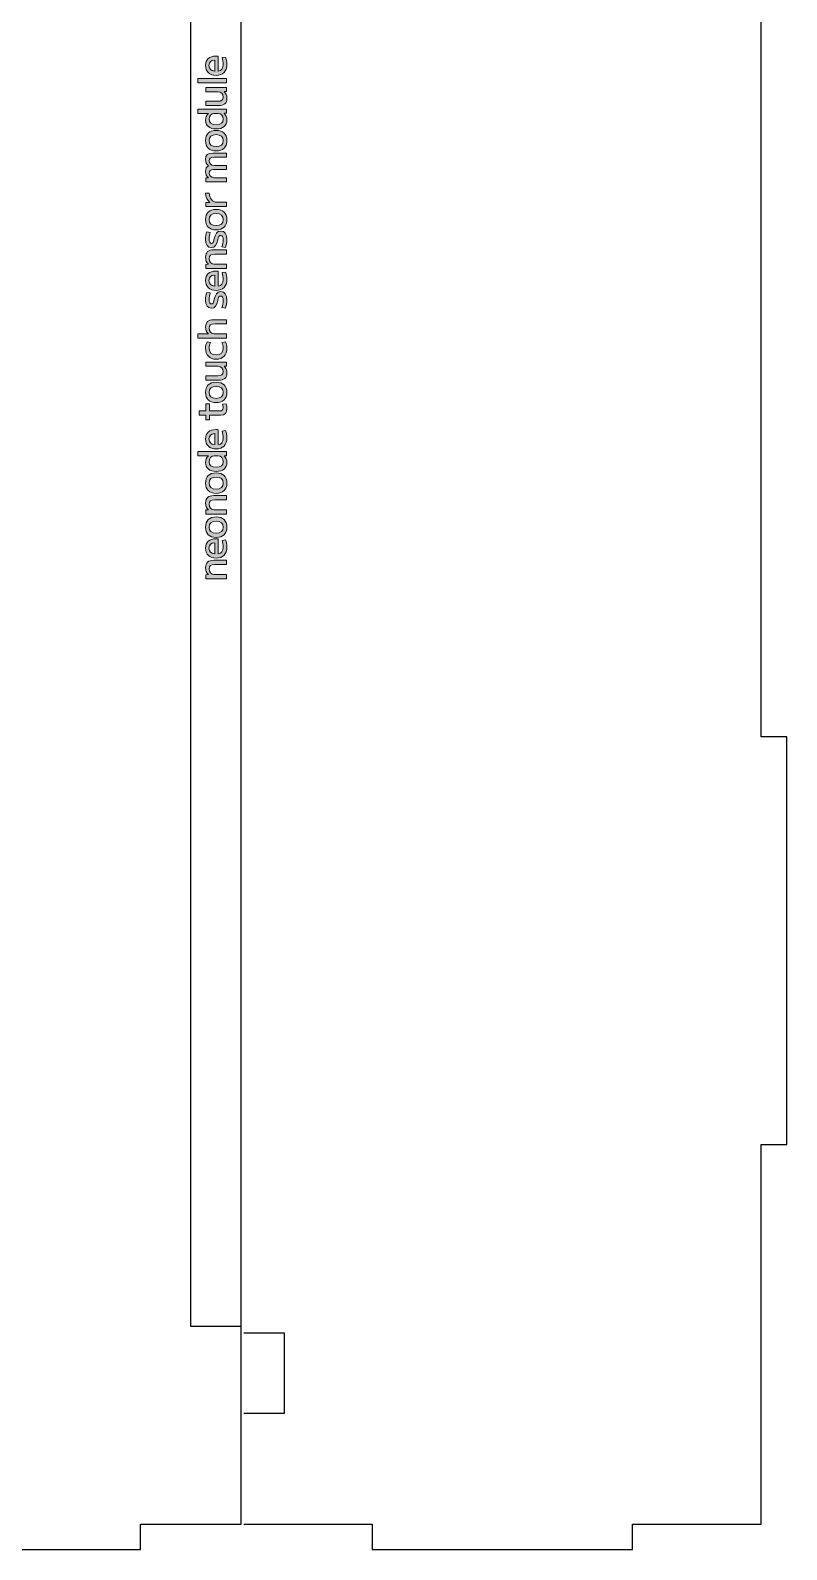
# Model space of a CAD drawing. Header units: millimetres. Extents: x 0 to 413, y 47 to 300.
# Drawn here: x 95 to 169.5, y 52 to 201.7 of the extents above; entities that cross this region are included whole.
import ezdxf

# ---------------------------------------------------------------- set-up
doc = ezdxf.new("R2010")
doc.units = ezdxf.units.MM
doc.header["$MEASUREMENT"] = 0
doc.layers.get('0').update_dxf_attribs({"lineweight": 0})

# ---------------------------------------------------------------- blocks, each defined once
blk = doc.blocks.new('Block_3')
at = {"color": 1, "lineweight": 25, "true_color": 0xff0000}
for points in [[(116.03, 54.53), (128.7, 54.53), (128.7, 52.03), (154.35, 52.03), (154.35, 54.53), (167.03, 54.53), (167.03, 91.95), (169.53, 91.95), (169.53, 132.1), (167.03, 132.1), (167.03, 206.95), (169.53, 206.95), (169.53, 247.1), (167.03, 247.1), (167.03, 284.53), (154.35, 284.53), (154.35, 287.03)], [(116.03, 73.4), (120.02, 73.4), (120.02, 65.45), (116.03, 65.45)], [(116.03, 73.4)], [(116.03, 65.45)], [(116.03, 54.53)]]:
    blk.add_lwpolyline(points, dxfattribs=at)
blk = doc.blocks.new('Block_4')
at = {"color": 1, "lineweight": 25, "true_color": 0xff0000}
blk.add_lwpolyline([(75.79, 54.53), (85.72, 54.53), (85.72, 52.03), (105.87, 52.03), (105.87, 54.53), (115.79, 54.53), (115.79, 284.53), (105.87, 284.53), (105.87, 287.03)], dxfattribs=at)
blk = doc.blocks.new('Block_13')
at = {"true_color": 0x000000, "transparency": 33554687}
h = blk.add_hatch(color=18, dxfattribs=at)
h.dxf.hatch_style = 2
edge = h.paths.add_edge_path()
edge.add_spline(control_points=[(113.17, 198.77), (112.8, 198.75), (112.61, 198.58), (112.61, 198.25), (112.61, 197.91), (112.8, 197.72), (113.17, 197.68), (113.17, 197.68), (113.17, 198.77), (113.17, 198.77)], knot_values=[0, 0, 0, 0, 1, 1, 1, 2, 2, 2, 3, 3, 3, 3], degree=3, periodic=0)
edge = h.paths.add_edge_path()
edge.add_spline(control_points=[(113.32, 197.27), (112.67, 197.27), (112.27, 197.64), (112.27, 198.25), (112.27, 198.84), (112.64, 199.17), (113.29, 199.17), (113.36, 199.17), (113.45, 199.17), (113.5, 199.16), (113.5, 199.16), (113.5, 197.68), (113.5, 197.68), (113.85, 197.72), (114.02, 197.93), (114.02, 198.34), (114.02, 198.56), (113.97, 198.83), (113.9, 199.02), (113.9, 199.02), (114.24, 199.07), (114.24, 199.07), (114.32, 198.88), (114.37, 198.61), (114.37, 198.36), (114.37, 197.66), (113.99, 197.27), (113.32, 197.27)], knot_values=[0, 0, 0, 0, 1, 1, 1, 2, 2, 2, 3, 3, 3, 4, 4, 4, 5, 5, 5, 6, 6, 6, 7, 7, 7, 8, 8, 8, 9, 9, 9, 9], degree=3, periodic=0)
h = blk.add_hatch(color=18, dxfattribs=at)
h.dxf.hatch_style = 2
edge = h.paths.add_edge_path()
edge.add_spline(control_points=[(111.5, 196.54), (111.5, 196.54), (111.5, 196.96), (111.5, 196.96), (111.5, 196.96), (114.33, 196.96), (114.33, 196.96), (114.33, 196.96), (114.33, 196.54), (114.33, 196.54), (114.33, 196.54), (111.5, 196.54), (111.5, 196.54)], knot_values=[0, 0, 0, 0, 1, 1, 1, 2, 2, 2, 3, 3, 3, 4, 4, 4, 4], degree=3, periodic=0)
h = blk.add_hatch(color=18, dxfattribs=at)
h.dxf.hatch_style = 2
edge = h.paths.add_edge_path()
edge.add_spline(control_points=[(113.55, 194.3), (113.55, 194.3), (112.31, 194.3), (112.31, 194.3), (112.31, 194.3), (112.31, 194.72), (112.31, 194.72), (112.31, 194.72), (113.48, 194.72), (113.48, 194.72), (113.85, 194.72), (114.02, 194.84), (114.02, 195.12), (114.02, 195.43), (113.81, 195.66), (113.51, 195.66), (113.51, 195.66), (112.31, 195.66), (112.31, 195.66), (112.31, 195.66), (112.31, 196.08), (112.31, 196.08), (112.31, 196.08), (114.33, 196.08), (114.33, 196.08), (114.33, 196.08), (114.33, 195.68), (114.33, 195.68), (114.33, 195.68), (114.09, 195.68), (114.09, 195.68), (114.09, 195.68), (114.09, 195.67), (114.09, 195.67), (114.28, 195.51), (114.37, 195.3), (114.37, 195), (114.37, 194.52), (114.11, 194.3), (113.55, 194.3)], knot_values=[0, 0, 0, 0, 1, 1, 1, 2, 2, 2, 3, 3, 3, 4, 4, 4, 5, 5, 5, 6, 6, 6, 7, 7, 7, 8, 8, 8, 9, 9, 9, 10, 10, 10, 11, 11, 11, 12, 12, 12, 13, 13, 13, 13], degree=3, periodic=0)
h = blk.add_hatch(color=18, dxfattribs=at)
h.dxf.hatch_style = 2
edge = h.paths.add_edge_path()
edge.add_spline(control_points=[(113.51, 193.51), (113.51, 193.51), (113.13, 193.51), (113.13, 193.51), (112.84, 193.51), (112.62, 193.27), (112.62, 192.95), (112.62, 192.6), (112.87, 192.4), (113.32, 192.4), (113.77, 192.4), (114.02, 192.6), (114.02, 192.95), (114.02, 193.27), (113.8, 193.51), (113.51, 193.51)], knot_values=[0, 0, 0, 0, 1, 1, 1, 2, 2, 2, 3, 3, 3, 4, 4, 4, 5, 5, 5, 5], degree=3, periodic=0)
edge = h.paths.add_edge_path()
edge.add_spline(control_points=[(113.32, 191.99), (112.66, 191.99), (112.27, 192.31), (112.27, 192.85), (112.27, 193.12), (112.37, 193.36), (112.55, 193.51), (112.55, 193.51), (112.55, 193.51), (112.55, 193.51), (112.55, 193.51), (111.5, 193.51), (111.5, 193.51), (111.5, 193.51), (111.5, 193.93), (111.5, 193.93), (111.5, 193.93), (114.33, 193.93), (114.33, 193.93), (114.33, 193.93), (114.33, 193.53), (114.33, 193.53), (114.33, 193.53), (114.09, 193.53), (114.09, 193.53), (114.09, 193.53), (114.09, 193.52), (114.09, 193.52), (114.27, 193.37), (114.37, 193.13), (114.37, 192.85), (114.37, 192.31), (113.98, 191.99), (113.32, 191.99)], knot_values=[0, 0, 0, 0, 1, 1, 1, 2, 2, 2, 3, 3, 3, 4, 4, 4, 5, 5, 5, 6, 6, 6, 7, 7, 7, 8, 8, 8, 9, 9, 9, 10, 10, 10, 11, 11, 11, 11], degree=3, periodic=0)
h = blk.add_hatch(color=18, dxfattribs=at)
h.dxf.hatch_style = 2
edge = h.paths.add_edge_path()
edge.add_spline(control_points=[(113.32, 191.43), (112.87, 191.43), (112.62, 191.22), (112.62, 190.84), (112.62, 190.46), (112.87, 190.25), (113.32, 190.25), (113.77, 190.25), (114.02, 190.46), (114.02, 190.84), (114.02, 191.22), (113.77, 191.43), (113.32, 191.43)], knot_values=[0, 0, 0, 0, 1, 1, 1, 2, 2, 2, 3, 3, 3, 4, 4, 4, 4], degree=3, periodic=0)
edge = h.paths.add_edge_path()
edge.add_spline(control_points=[(113.32, 189.83), (112.65, 189.83), (112.27, 190.19), (112.27, 190.84), (112.27, 191.48), (112.65, 191.84), (113.32, 191.84), (113.99, 191.84), (114.37, 191.48), (114.37, 190.84), (114.37, 190.19), (113.99, 189.83), (113.32, 189.83)], knot_values=[0, 0, 0, 0, 1, 1, 1, 2, 2, 2, 3, 3, 3, 4, 4, 4, 4], degree=3, periodic=0)
h = blk.add_hatch(color=18, dxfattribs=at)
h.dxf.hatch_style = 2
edge = h.paths.add_edge_path()
edge.add_spline(control_points=[(112.31, 186.78), (112.31, 186.78), (112.31, 187.17), (112.31, 187.17), (112.31, 187.17), (112.55, 187.17), (112.55, 187.17), (112.55, 187.17), (112.55, 187.18), (112.55, 187.18), (112.38, 187.32), (112.27, 187.53), (112.27, 187.8), (112.27, 188.07), (112.37, 188.27), (112.55, 188.34), (112.55, 188.34), (112.55, 188.35), (112.55, 188.35), (112.36, 188.5), (112.27, 188.7), (112.27, 188.98), (112.27, 189.42), (112.49, 189.61), (112.99, 189.61), (112.99, 189.61), (114.33, 189.61), (114.33, 189.61), (114.33, 189.61), (114.33, 189.2), (114.33, 189.2), (114.33, 189.2), (113.09, 189.2), (113.09, 189.2), (112.77, 189.2), (112.62, 189.09), (112.62, 188.86), (112.62, 188.58), (112.82, 188.4), (113.13, 188.4), (113.13, 188.4), (114.33, 188.4), (114.33, 188.4), (114.33, 188.4), (114.33, 187.99), (114.33, 187.99), (114.33, 187.99), (113.05, 187.99), (113.05, 187.99), (112.77, 187.99), (112.62, 187.86), (112.62, 187.65), (112.62, 187.39), (112.84, 187.19), (113.13, 187.19), (113.13, 187.19), (114.33, 187.19), (114.33, 187.19), (114.33, 187.19), (114.33, 186.78), (114.33, 186.78), (114.33, 186.78), (112.31, 186.78), (112.31, 186.78)], knot_values=[0, 0, 0, 0, 1, 1, 1, 2, 2, 2, 3, 3, 3, 4, 4, 4, 5, 5, 5, 6, 6, 6, 7, 7, 7, 8, 8, 8, 9, 9, 9, 10, 10, 10, 11, 11, 11, 12, 12, 12, 13, 13, 13, 14, 14, 14, 15, 15, 15, 16, 16, 16, 17, 17, 17, 18, 18, 18, 19, 19, 19, 20, 20, 20, 21, 21, 21, 21], degree=3, periodic=0)
h = blk.add_hatch(color=18, dxfattribs=at)
h.dxf.hatch_style = 2
edge = h.paths.add_edge_path()
edge.add_spline(control_points=[(112.31, 184.35), (112.31, 184.35), (112.31, 184.75), (112.31, 184.75), (112.31, 184.75), (112.7, 184.75), (112.7, 184.75), (112.7, 184.75), (112.7, 184.76), (112.7, 184.76), (112.43, 184.95), (112.27, 185.29), (112.27, 185.67), (112.27, 185.67), (112.64, 185.67), (112.64, 185.67), (112.64, 185.17), (112.96, 184.77), (113.36, 184.77), (113.36, 184.77), (114.33, 184.77), (114.33, 184.77), (114.33, 184.77), (114.33, 184.35), (114.33, 184.35), (114.33, 184.35), (112.31, 184.35), (112.31, 184.35)], knot_values=[0, 0, 0, 0, 1, 1, 1, 2, 2, 2, 3, 3, 3, 4, 4, 4, 5, 5, 5, 6, 6, 6, 7, 7, 7, 8, 8, 8, 9, 9, 9, 9], degree=3, periodic=0)
h = blk.add_hatch(color=18, dxfattribs=at)
h.dxf.hatch_style = 2
edge = h.paths.add_edge_path()
edge.add_spline(control_points=[(113.32, 183.65), (112.87, 183.65), (112.62, 183.44), (112.62, 183.06), (112.62, 182.68), (112.87, 182.47), (113.32, 182.47), (113.77, 182.47), (114.02, 182.68), (114.02, 183.06), (114.02, 183.44), (113.77, 183.65), (113.32, 183.65)], knot_values=[0, 0, 0, 0, 1, 1, 1, 2, 2, 2, 3, 3, 3, 4, 4, 4, 4], degree=3, periodic=0)
edge = h.paths.add_edge_path()
edge.add_spline(control_points=[(113.32, 182.05), (112.65, 182.05), (112.27, 182.42), (112.27, 183.06), (112.27, 183.7), (112.65, 184.07), (113.32, 184.07), (113.99, 184.07), (114.37, 183.7), (114.37, 183.06), (114.37, 182.42), (113.99, 182.05), (113.32, 182.05)], knot_values=[0, 0, 0, 0, 1, 1, 1, 2, 2, 2, 3, 3, 3, 4, 4, 4, 4], degree=3, periodic=0)
h = blk.add_hatch(color=18, dxfattribs=at)
h.dxf.hatch_style = 2
edge = h.paths.add_edge_path()
edge.add_spline(control_points=[(114.23, 180.31), (114.23, 180.31), (113.88, 180.37), (113.88, 180.37), (113.97, 180.59), (114.02, 180.83), (114.02, 181.06), (114.02, 181.36), (113.93, 181.5), (113.76, 181.5), (113.62, 181.5), (113.55, 181.4), (113.47, 181.06), (113.36, 180.59), (113.2, 180.3), (112.84, 180.3), (112.47, 180.3), (112.27, 180.59), (112.27, 181.12), (112.27, 181.37), (112.32, 181.64), (112.39, 181.86), (112.39, 181.86), (112.73, 181.8), (112.73, 181.8), (112.66, 181.59), (112.62, 181.38), (112.62, 181.17), (112.62, 180.86), (112.7, 180.72), (112.85, 180.72), (112.98, 180.72), (113.05, 180.81), (113.12, 181.15), (113.23, 181.6), (113.39, 181.93), (113.77, 181.93), (114.15, 181.93), (114.37, 181.62), (114.37, 181.1), (114.37, 180.83), (114.31, 180.51), (114.23, 180.31)], knot_values=[0, 0, 0, 0, 1, 1, 1, 2, 2, 2, 3, 3, 3, 4, 4, 4, 5, 5, 5, 6, 6, 6, 7, 7, 7, 8, 8, 8, 9, 9, 9, 10, 10, 10, 11, 11, 11, 12, 12, 12, 13, 13, 13, 14, 14, 14, 14], degree=3, periodic=0)
h = blk.add_hatch(color=18, dxfattribs=at)
h.dxf.hatch_style = 2
edge = h.paths.add_edge_path()
edge.add_spline(control_points=[(112.31, 178.25), (112.31, 178.25), (112.31, 178.65), (112.31, 178.65), (112.31, 178.65), (112.55, 178.66), (112.55, 178.66), (112.55, 178.66), (112.55, 178.67), (112.55, 178.67), (112.37, 178.83), (112.27, 179.05), (112.27, 179.35), (112.27, 179.85), (112.53, 180.08), (113.09, 180.08), (113.09, 180.08), (114.33, 180.08), (114.33, 180.08), (114.33, 180.08), (114.33, 179.66), (114.33, 179.66), (114.33, 179.66), (113.17, 179.66), (113.17, 179.66), (112.79, 179.66), (112.62, 179.53), (112.62, 179.24), (112.62, 178.91), (112.84, 178.67), (113.13, 178.67), (113.13, 178.67), (114.33, 178.67), (114.33, 178.67), (114.33, 178.67), (114.33, 178.25), (114.33, 178.25), (114.33, 178.25), (112.31, 178.25), (112.31, 178.25)], knot_values=[0, 0, 0, 0, 1, 1, 1, 2, 2, 2, 3, 3, 3, 4, 4, 4, 5, 5, 5, 6, 6, 6, 7, 7, 7, 8, 8, 8, 9, 9, 9, 10, 10, 10, 11, 11, 11, 12, 12, 12, 13, 13, 13, 13], degree=3, periodic=0)
h = blk.add_hatch(color=18, dxfattribs=at)
h.dxf.hatch_style = 2
edge = h.paths.add_edge_path()
edge.add_spline(control_points=[(113.17, 177.59), (112.8, 177.57), (112.61, 177.39), (112.61, 177.07), (112.61, 176.73), (112.8, 176.54), (113.17, 176.5), (113.17, 176.5), (113.17, 177.59), (113.17, 177.59)], knot_values=[0, 0, 0, 0, 1, 1, 1, 2, 2, 2, 3, 3, 3, 3], degree=3, periodic=0)
edge = h.paths.add_edge_path()
edge.add_spline(control_points=[(113.32, 176.09), (112.67, 176.09), (112.27, 176.45), (112.27, 177.07), (112.27, 177.66), (112.64, 177.99), (113.29, 177.99), (113.36, 177.99), (113.45, 177.98), (113.5, 177.98), (113.5, 177.98), (113.5, 176.5), (113.5, 176.5), (113.85, 176.53), (114.02, 176.75), (114.02, 177.16), (114.02, 177.38), (113.97, 177.65), (113.9, 177.84), (113.9, 177.84), (114.24, 177.89), (114.24, 177.89), (114.32, 177.69), (114.37, 177.43), (114.37, 177.18), (114.37, 176.48), (113.99, 176.09), (113.32, 176.09)], knot_values=[0, 0, 0, 0, 1, 1, 1, 2, 2, 2, 3, 3, 3, 4, 4, 4, 5, 5, 5, 6, 6, 6, 7, 7, 7, 8, 8, 8, 9, 9, 9, 9], degree=3, periodic=0)
h = blk.add_hatch(color=18, dxfattribs=at)
h.dxf.hatch_style = 2
edge = h.paths.add_edge_path()
edge.add_spline(control_points=[(114.23, 174.34), (114.23, 174.34), (113.88, 174.4), (113.88, 174.4), (113.97, 174.62), (114.02, 174.86), (114.02, 175.09), (114.02, 175.39), (113.93, 175.53), (113.76, 175.53), (113.62, 175.53), (113.55, 175.43), (113.47, 175.09), (113.36, 174.62), (113.2, 174.33), (112.84, 174.33), (112.47, 174.33), (112.27, 174.62), (112.27, 175.15), (112.27, 175.4), (112.32, 175.67), (112.39, 175.89), (112.39, 175.89), (112.73, 175.83), (112.73, 175.83), (112.66, 175.62), (112.62, 175.41), (112.62, 175.2), (112.62, 174.89), (112.7, 174.75), (112.85, 174.75), (112.98, 174.75), (113.05, 174.84), (113.12, 175.18), (113.23, 175.63), (113.39, 175.96), (113.77, 175.96), (114.15, 175.96), (114.37, 175.65), (114.37, 175.13), (114.37, 174.86), (114.31, 174.54), (114.23, 174.34)], knot_values=[0, 0, 0, 0, 1, 1, 1, 2, 2, 2, 3, 3, 3, 4, 4, 4, 5, 5, 5, 6, 6, 6, 7, 7, 7, 8, 8, 8, 9, 9, 9, 10, 10, 10, 11, 11, 11, 12, 12, 12, 13, 13, 13, 14, 14, 14, 14], degree=3, periodic=0)
h = blk.add_hatch(color=18, dxfattribs=at)
h.dxf.hatch_style = 2
edge = h.paths.add_edge_path()
edge.add_spline(control_points=[(111.5, 171.37), (111.5, 171.37), (111.5, 171.79), (111.5, 171.79), (111.5, 171.79), (112.55, 171.79), (112.55, 171.79), (112.55, 171.79), (112.55, 171.8), (112.55, 171.8), (112.37, 171.96), (112.27, 172.18), (112.27, 172.47), (112.27, 172.97), (112.53, 173.2), (113.09, 173.2), (113.09, 173.2), (114.33, 173.2), (114.33, 173.2), (114.33, 173.2), (114.33, 172.78), (114.33, 172.78), (114.33, 172.78), (113.17, 172.78), (113.17, 172.78), (112.79, 172.78), (112.62, 172.65), (112.62, 172.36), (112.62, 172.03), (112.84, 171.8), (113.13, 171.79), (113.13, 171.79), (114.33, 171.79), (114.33, 171.79), (114.33, 171.79), (114.33, 171.37), (114.33, 171.37), (114.33, 171.37), (111.5, 171.37), (111.5, 171.37)], knot_values=[0, 0, 0, 0, 1, 1, 1, 2, 2, 2, 3, 3, 3, 4, 4, 4, 5, 5, 5, 6, 6, 6, 7, 7, 7, 8, 8, 8, 9, 9, 9, 10, 10, 10, 11, 11, 11, 12, 12, 12, 13, 13, 13, 13], degree=3, periodic=0)
h = blk.add_hatch(color=18, dxfattribs=at)
h.dxf.hatch_style = 2
edge = h.paths.add_edge_path()
edge.add_spline(control_points=[(113.32, 169.3), (112.66, 169.3), (112.27, 169.71), (112.27, 170.39), (112.27, 170.62), (112.32, 170.82), (112.42, 171.01), (112.42, 171.01), (112.75, 170.94), (112.75, 170.94), (112.66, 170.76), (112.62, 170.59), (112.62, 170.42), (112.62, 169.98), (112.88, 169.73), (113.32, 169.73), (113.76, 169.73), (114.02, 169.98), (114.02, 170.42), (114.02, 170.59), (113.98, 170.76), (113.89, 170.94), (113.89, 170.94), (114.23, 171.01), (114.23, 171.01), (114.33, 170.82), (114.37, 170.62), (114.37, 170.39), (114.37, 169.71), (113.98, 169.3), (113.32, 169.3)], knot_values=[0, 0, 0, 0, 1, 1, 1, 2, 2, 2, 3, 3, 3, 4, 4, 4, 5, 5, 5, 6, 6, 6, 7, 7, 7, 8, 8, 8, 9, 9, 9, 10, 10, 10, 10], degree=3, periodic=0)
h = blk.add_hatch(color=18, dxfattribs=at)
h.dxf.hatch_style = 2
edge = h.paths.add_edge_path()
edge.add_spline(control_points=[(113.55, 167.24), (113.55, 167.24), (112.31, 167.24), (112.31, 167.24), (112.31, 167.24), (112.31, 167.66), (112.31, 167.66), (112.31, 167.66), (113.48, 167.66), (113.48, 167.66), (113.85, 167.66), (114.02, 167.79), (114.02, 168.06), (114.02, 168.38), (113.81, 168.61), (113.51, 168.61), (113.51, 168.61), (112.31, 168.61), (112.31, 168.61), (112.31, 168.61), (112.31, 169.03), (112.31, 169.03), (112.31, 169.03), (114.33, 169.03), (114.33, 169.03), (114.33, 169.03), (114.33, 168.63), (114.33, 168.63), (114.33, 168.63), (114.09, 168.62), (114.09, 168.62), (114.09, 168.62), (114.09, 168.62), (114.09, 168.62), (114.28, 168.46), (114.37, 168.24), (114.37, 167.95), (114.37, 167.46), (114.11, 167.24), (113.55, 167.24)], knot_values=[0, 0, 0, 0, 1, 1, 1, 2, 2, 2, 3, 3, 3, 4, 4, 4, 5, 5, 5, 6, 6, 6, 7, 7, 7, 8, 8, 8, 9, 9, 9, 10, 10, 10, 11, 11, 11, 12, 12, 12, 13, 13, 13, 13], degree=3, periodic=0)
h = blk.add_hatch(color=18, dxfattribs=at)
h.dxf.hatch_style = 2
edge = h.paths.add_edge_path()
edge.add_spline(control_points=[(113.32, 166.63), (112.87, 166.63), (112.62, 166.42), (112.62, 166.04), (112.62, 165.65), (112.87, 165.45), (113.32, 165.45), (113.77, 165.45), (114.02, 165.65), (114.02, 166.04), (114.02, 166.42), (113.77, 166.63), (113.32, 166.63)], knot_values=[0, 0, 0, 0, 1, 1, 1, 2, 2, 2, 3, 3, 3, 4, 4, 4, 4], degree=3, periodic=0)
edge = h.paths.add_edge_path()
edge.add_spline(control_points=[(113.32, 165.03), (112.65, 165.03), (112.27, 165.39), (112.27, 166.04), (112.27, 166.68), (112.65, 167.04), (113.32, 167.04), (113.99, 167.04), (114.37, 166.68), (114.37, 166.04), (114.37, 165.39), (113.99, 165.03), (113.32, 165.03)], knot_values=[0, 0, 0, 0, 1, 1, 1, 2, 2, 2, 3, 3, 3, 4, 4, 4, 4], degree=3, periodic=0)
h = blk.add_hatch(color=18, dxfattribs=at)
h.dxf.hatch_style = 2
edge = h.paths.add_edge_path()
edge.add_spline(control_points=[(113.75, 163.79), (113.75, 163.79), (112.66, 163.79), (112.66, 163.79), (112.66, 163.79), (112.66, 163.32), (112.66, 163.32), (112.66, 163.32), (112.31, 163.32), (112.31, 163.32), (112.31, 163.32), (112.31, 163.79), (112.31, 163.79), (112.31, 163.79), (111.65, 163.79), (111.65, 163.79), (111.65, 163.79), (111.65, 164.21), (111.65, 164.21), (111.65, 164.21), (112.31, 164.21), (112.31, 164.21), (112.31, 164.21), (112.31, 164.91), (112.31, 164.91), (112.31, 164.91), (112.66, 164.91), (112.66, 164.91), (112.66, 164.91), (112.66, 164.21), (112.66, 164.21), (112.66, 164.21), (113.63, 164.21), (113.63, 164.21), (113.91, 164.21), (114, 164.29), (114, 164.53), (114, 164.65), (113.98, 164.77), (113.94, 164.87), (113.94, 164.87), (114.3, 164.91), (114.3, 164.91), (114.35, 164.75), (114.37, 164.6), (114.37, 164.44), (114.37, 163.98), (114.19, 163.79), (113.75, 163.79)], knot_values=[0, 0, 0, 0, 1, 1, 1, 2, 2, 2, 3, 3, 3, 4, 4, 4, 5, 5, 5, 6, 6, 6, 7, 7, 7, 8, 8, 8, 9, 9, 9, 10, 10, 10, 11, 11, 11, 12, 12, 12, 13, 13, 13, 14, 14, 14, 15, 15, 15, 16, 16, 16, 16], degree=3, periodic=0)
h = blk.add_hatch(color=18, dxfattribs=at)
h.dxf.hatch_style = 2
edge = h.paths.add_edge_path()
edge.add_spline(control_points=[(113.17, 161.98), (112.8, 161.95), (112.61, 161.78), (112.61, 161.45), (112.61, 161.11), (112.8, 160.92), (113.17, 160.89), (113.17, 160.89), (113.17, 161.98), (113.17, 161.98)], knot_values=[0, 0, 0, 0, 1, 1, 1, 2, 2, 2, 3, 3, 3, 3], degree=3, periodic=0)
edge = h.paths.add_edge_path()
edge.add_spline(control_points=[(113.32, 160.47), (112.67, 160.47), (112.27, 160.84), (112.27, 161.45), (112.27, 162.04), (112.64, 162.37), (113.29, 162.37), (113.36, 162.37), (113.45, 162.37), (113.5, 162.36), (113.5, 162.36), (113.5, 160.89), (113.5, 160.89), (113.85, 160.92), (114.02, 161.13), (114.02, 161.55), (114.02, 161.76), (113.97, 162.03), (113.9, 162.22), (113.9, 162.22), (114.24, 162.28), (114.24, 162.28), (114.32, 162.08), (114.37, 161.81), (114.37, 161.56), (114.37, 160.86), (113.99, 160.47), (113.32, 160.47)], knot_values=[0, 0, 0, 0, 1, 1, 1, 2, 2, 2, 3, 3, 3, 4, 4, 4, 5, 5, 5, 6, 6, 6, 7, 7, 7, 8, 8, 8, 9, 9, 9, 9], degree=3, periodic=0)
h = blk.add_hatch(color=18, dxfattribs=at)
h.dxf.hatch_style = 2
edge = h.paths.add_edge_path()
edge.add_spline(control_points=[(113.51, 159.78), (113.51, 159.78), (113.13, 159.78), (113.13, 159.78), (112.84, 159.78), (112.62, 159.54), (112.62, 159.21), (112.62, 158.86), (112.87, 158.67), (113.32, 158.67), (113.77, 158.67), (114.02, 158.86), (114.02, 159.21), (114.02, 159.54), (113.8, 159.78), (113.51, 159.78)], knot_values=[0, 0, 0, 0, 1, 1, 1, 2, 2, 2, 3, 3, 3, 4, 4, 4, 5, 5, 5, 5], degree=3, periodic=0)
edge = h.paths.add_edge_path()
edge.add_spline(control_points=[(113.32, 158.25), (112.66, 158.25), (112.27, 158.58), (112.27, 159.12), (112.27, 159.39), (112.37, 159.62), (112.55, 159.77), (112.55, 159.77), (112.55, 159.78), (112.55, 159.78), (112.55, 159.78), (111.5, 159.78), (111.5, 159.78), (111.5, 159.78), (111.5, 160.2), (111.5, 160.2), (111.5, 160.2), (114.33, 160.2), (114.33, 160.2), (114.33, 160.2), (114.33, 159.8), (114.33, 159.8), (114.33, 159.8), (114.09, 159.79), (114.09, 159.79), (114.09, 159.79), (114.09, 159.78), (114.09, 159.78), (114.27, 159.64), (114.37, 159.39), (114.37, 159.12), (114.37, 158.58), (113.98, 158.25), (113.32, 158.25)], knot_values=[0, 0, 0, 0, 1, 1, 1, 2, 2, 2, 3, 3, 3, 4, 4, 4, 5, 5, 5, 6, 6, 6, 7, 7, 7, 8, 8, 8, 9, 9, 9, 10, 10, 10, 11, 11, 11, 11], degree=3, periodic=0)
h = blk.add_hatch(color=18, dxfattribs=at)
h.dxf.hatch_style = 2
edge = h.paths.add_edge_path()
edge.add_spline(control_points=[(113.32, 157.69), (112.87, 157.69), (112.62, 157.48), (112.62, 157.1), (112.62, 156.72), (112.87, 156.51), (113.32, 156.51), (113.77, 156.51), (114.02, 156.72), (114.02, 157.1), (114.02, 157.48), (113.77, 157.69), (113.32, 157.69)], knot_values=[0, 0, 0, 0, 1, 1, 1, 2, 2, 2, 3, 3, 3, 4, 4, 4, 4], degree=3, periodic=0)
edge = h.paths.add_edge_path()
edge.add_spline(control_points=[(113.32, 156.09), (112.65, 156.09), (112.27, 156.46), (112.27, 157.1), (112.27, 157.74), (112.65, 158.11), (113.32, 158.11), (113.99, 158.11), (114.37, 157.74), (114.37, 157.1), (114.37, 156.46), (113.99, 156.09), (113.32, 156.09)], knot_values=[0, 0, 0, 0, 1, 1, 1, 2, 2, 2, 3, 3, 3, 4, 4, 4, 4], degree=3, periodic=0)
h = blk.add_hatch(color=18, dxfattribs=at)
h.dxf.hatch_style = 2
edge = h.paths.add_edge_path()
edge.add_spline(control_points=[(112.31, 154.05), (112.31, 154.05), (112.31, 154.45), (112.31, 154.45), (112.31, 154.45), (112.55, 154.45), (112.55, 154.45), (112.55, 154.45), (112.55, 154.46), (112.55, 154.46), (112.37, 154.62), (112.27, 154.84), (112.27, 155.15), (112.27, 155.64), (112.53, 155.87), (113.09, 155.87), (113.09, 155.87), (114.33, 155.87), (114.33, 155.87), (114.33, 155.87), (114.33, 155.45), (114.33, 155.45), (114.33, 155.45), (113.17, 155.45), (113.17, 155.45), (112.79, 155.45), (112.62, 155.32), (112.62, 155.03), (112.62, 154.7), (112.84, 154.47), (113.13, 154.47), (113.13, 154.47), (114.33, 154.47), (114.33, 154.47), (114.33, 154.47), (114.33, 154.05), (114.33, 154.05), (114.33, 154.05), (112.31, 154.05), (112.31, 154.05)], knot_values=[0, 0, 0, 0, 1, 1, 1, 2, 2, 2, 3, 3, 3, 4, 4, 4, 5, 5, 5, 6, 6, 6, 7, 7, 7, 8, 8, 8, 9, 9, 9, 10, 10, 10, 11, 11, 11, 12, 12, 12, 13, 13, 13, 13], degree=3, periodic=0)
h = blk.add_hatch(color=18, dxfattribs=at)
h.dxf.hatch_style = 2
edge = h.paths.add_edge_path()
edge.add_spline(control_points=[(113.32, 153.35), (112.87, 153.35), (112.62, 153.14), (112.62, 152.76), (112.62, 152.38), (112.87, 152.17), (113.32, 152.17), (113.77, 152.17), (114.02, 152.38), (114.02, 152.76), (114.02, 153.14), (113.77, 153.35), (113.32, 153.35)], knot_values=[0, 0, 0, 0, 1, 1, 1, 2, 2, 2, 3, 3, 3, 4, 4, 4, 4], degree=3, periodic=0)
edge = h.paths.add_edge_path()
edge.add_spline(control_points=[(113.32, 151.75), (112.65, 151.75), (112.27, 152.12), (112.27, 152.76), (112.27, 153.4), (112.65, 153.77), (113.32, 153.77), (113.99, 153.77), (114.37, 153.4), (114.37, 152.76), (114.37, 152.12), (113.99, 151.75), (113.32, 151.75)], knot_values=[0, 0, 0, 0, 1, 1, 1, 2, 2, 2, 3, 3, 3, 4, 4, 4, 4], degree=3, periodic=0)
h = blk.add_hatch(color=18, dxfattribs=at)
h.dxf.hatch_style = 2
edge = h.paths.add_edge_path()
edge.add_spline(control_points=[(113.17, 151.22), (112.8, 151.2), (112.61, 151.02), (112.61, 150.7), (112.61, 150.36), (112.8, 150.16), (113.17, 150.13), (113.17, 150.13), (113.17, 151.22), (113.17, 151.22)], knot_values=[0, 0, 0, 0, 1, 1, 1, 2, 2, 2, 3, 3, 3, 3], degree=3, periodic=0)
edge = h.paths.add_edge_path()
edge.add_spline(control_points=[(113.32, 149.71), (112.67, 149.71), (112.27, 150.08), (112.27, 150.7), (112.27, 151.29), (112.64, 151.62), (113.29, 151.62), (113.36, 151.62), (113.45, 151.61), (113.5, 151.61), (113.5, 151.61), (113.5, 150.13), (113.5, 150.13), (113.85, 150.16), (114.02, 150.38), (114.02, 150.79), (114.02, 151.01), (113.97, 151.27), (113.9, 151.46), (113.9, 151.46), (114.24, 151.52), (114.24, 151.52), (114.32, 151.32), (114.37, 151.06), (114.37, 150.8), (114.37, 150.11), (113.99, 149.71), (113.32, 149.71)], knot_values=[0, 0, 0, 0, 1, 1, 1, 2, 2, 2, 3, 3, 3, 4, 4, 4, 5, 5, 5, 6, 6, 6, 7, 7, 7, 8, 8, 8, 9, 9, 9, 9], degree=3, periodic=0)
h = blk.add_hatch(color=18, dxfattribs=at)
h.dxf.hatch_style = 2
edge = h.paths.add_edge_path()
edge.add_spline(control_points=[(112.31, 147.67), (112.31, 147.67), (112.31, 148.07), (112.31, 148.07), (112.31, 148.07), (112.55, 148.08), (112.55, 148.08), (112.55, 148.08), (112.55, 148.08), (112.55, 148.08), (112.37, 148.24), (112.27, 148.47), (112.27, 148.77), (112.27, 149.27), (112.53, 149.5), (113.09, 149.5), (113.09, 149.5), (114.33, 149.5), (114.33, 149.5), (114.33, 149.5), (114.33, 149.08), (114.33, 149.08), (114.33, 149.08), (113.17, 149.08), (113.17, 149.08), (112.79, 149.08), (112.62, 148.95), (112.62, 148.65), (112.62, 148.33), (112.84, 148.09), (113.13, 148.09), (113.13, 148.09), (114.33, 148.09), (114.33, 148.09), (114.33, 148.09), (114.33, 147.67), (114.33, 147.67), (114.33, 147.67), (112.31, 147.67), (112.31, 147.67)], knot_values=[0, 0, 0, 0, 1, 1, 1, 2, 2, 2, 3, 3, 3, 4, 4, 4, 5, 5, 5, 6, 6, 6, 7, 7, 7, 8, 8, 8, 9, 9, 9, 10, 10, 10, 11, 11, 11, 12, 12, 12, 13, 13, 13, 13], degree=3, periodic=0)
for points, knots in [([(113.32, 197.27), (112.67, 197.27), (112.27, 197.64), (112.27, 198.25), (112.27, 198.84), (112.64, 199.17), (113.29, 199.17), (113.36, 199.17), (113.45, 199.17), (113.5, 199.16), (113.5, 199.16), (113.5, 197.68), (113.5, 197.68), (113.85, 197.72), (114.02, 197.93), (114.02, 198.34), (114.02, 198.56), (113.97, 198.83), (113.9, 199.02), (113.9, 199.02), (114.24, 199.07), (114.24, 199.07), (114.32, 198.88), (114.37, 198.61), (114.37, 198.36), (114.37, 197.66), (113.99, 197.27), (113.32, 197.27)], [0, 0, 0, 0, 1, 1, 1, 2, 2, 2, 3, 3, 3, 4, 4, 4, 5, 5, 5, 6, 6, 6, 7, 7, 7, 8, 8, 8, 9, 9, 9, 9]), ([(113.17, 198.77), (112.8, 198.75), (112.61, 198.58), (112.61, 198.25), (112.61, 197.91), (112.8, 197.72), (113.17, 197.68), (113.17, 197.68), (113.17, 198.77), (113.17, 198.77)], [0, 0, 0, 0, 1, 1, 1, 2, 2, 2, 3, 3, 3, 3]), ([(111.5, 196.54), (111.5, 196.54), (111.5, 196.96), (111.5, 196.96), (111.5, 196.96), (114.33, 196.96), (114.33, 196.96), (114.33, 196.96), (114.33, 196.54), (114.33, 196.54), (114.33, 196.54), (111.5, 196.54), (111.5, 196.54)], [0, 0, 0, 0, 1, 1, 1, 2, 2, 2, 3, 3, 3, 4, 4, 4, 4]), ([(113.55, 194.3), (113.55, 194.3), (112.31, 194.3), (112.31, 194.3), (112.31, 194.3), (112.31, 194.72), (112.31, 194.72), (112.31, 194.72), (113.48, 194.72), (113.48, 194.72), (113.85, 194.72), (114.02, 194.84), (114.02, 195.12), (114.02, 195.43), (113.81, 195.66), (113.51, 195.66), (113.51, 195.66), (112.31, 195.66), (112.31, 195.66), (112.31, 195.66), (112.31, 196.08), (112.31, 196.08), (112.31, 196.08), (114.33, 196.08), (114.33, 196.08), (114.33, 196.08), (114.33, 195.68), (114.33, 195.68), (114.33, 195.68), (114.09, 195.68), (114.09, 195.68), (114.09, 195.68), (114.09, 195.67), (114.09, 195.67), (114.28, 195.51), (114.37, 195.3), (114.37, 195), (114.37, 194.52), (114.11, 194.3), (113.55, 194.3)], [0, 0, 0, 0, 1, 1, 1, 2, 2, 2, 3, 3, 3, 4, 4, 4, 5, 5, 5, 6, 6, 6, 7, 7, 7, 8, 8, 8, 9, 9, 9, 10, 10, 10, 11, 11, 11, 12, 12, 12, 13, 13, 13, 13]), ([(113.32, 191.99), (112.66, 191.99), (112.27, 192.31), (112.27, 192.85), (112.27, 193.12), (112.37, 193.36), (112.55, 193.51), (112.55, 193.51), (112.55, 193.51), (112.55, 193.51), (112.55, 193.51), (111.5, 193.51), (111.5, 193.51), (111.5, 193.51), (111.5, 193.93), (111.5, 193.93), (111.5, 193.93), (114.33, 193.93), (114.33, 193.93), (114.33, 193.93), (114.33, 193.53), (114.33, 193.53), (114.33, 193.53), (114.09, 193.53), (114.09, 193.53), (114.09, 193.53), (114.09, 193.52), (114.09, 193.52), (114.27, 193.37), (114.37, 193.13), (114.37, 192.85), (114.37, 192.31), (113.98, 191.99), (113.32, 191.99)], [0, 0, 0, 0, 1, 1, 1, 2, 2, 2, 3, 3, 3, 4, 4, 4, 5, 5, 5, 6, 6, 6, 7, 7, 7, 8, 8, 8, 9, 9, 9, 10, 10, 10, 11, 11, 11, 11]), ([(113.51, 193.51), (113.51, 193.51), (113.13, 193.51), (113.13, 193.51), (112.84, 193.51), (112.62, 193.27), (112.62, 192.95), (112.62, 192.6), (112.87, 192.4), (113.32, 192.4), (113.77, 192.4), (114.02, 192.6), (114.02, 192.95), (114.02, 193.27), (113.8, 193.51), (113.51, 193.51)], [0, 0, 0, 0, 1, 1, 1, 2, 2, 2, 3, 3, 3, 4, 4, 4, 5, 5, 5, 5]), ([(113.32, 189.83), (112.65, 189.83), (112.27, 190.19), (112.27, 190.84), (112.27, 191.48), (112.65, 191.84), (113.32, 191.84), (113.99, 191.84), (114.37, 191.48), (114.37, 190.84), (114.37, 190.19), (113.99, 189.83), (113.32, 189.83)], [0, 0, 0, 0, 1, 1, 1, 2, 2, 2, 3, 3, 3, 4, 4, 4, 4]), ([(113.32, 191.43), (112.87, 191.43), (112.62, 191.22), (112.62, 190.84), (112.62, 190.46), (112.87, 190.25), (113.32, 190.25), (113.77, 190.25), (114.02, 190.46), (114.02, 190.84), (114.02, 191.22), (113.77, 191.43), (113.32, 191.43)], [0, 0, 0, 0, 1, 1, 1, 2, 2, 2, 3, 3, 3, 4, 4, 4, 4]), ([(112.31, 186.78), (112.31, 186.78), (112.31, 187.17), (112.31, 187.17), (112.31, 187.17), (112.55, 187.17), (112.55, 187.17), (112.55, 187.17), (112.55, 187.18), (112.55, 187.18), (112.38, 187.32), (112.27, 187.53), (112.27, 187.8), (112.27, 188.07), (112.37, 188.27), (112.55, 188.34), (112.55, 188.34), (112.55, 188.35), (112.55, 188.35), (112.36, 188.5), (112.27, 188.7), (112.27, 188.98), (112.27, 189.42), (112.49, 189.61), (112.99, 189.61), (112.99, 189.61), (114.33, 189.61), (114.33, 189.61), (114.33, 189.61), (114.33, 189.2), (114.33, 189.2), (114.33, 189.2), (113.09, 189.2), (113.09, 189.2), (112.77, 189.2), (112.62, 189.09), (112.62, 188.86), (112.62, 188.58), (112.82, 188.4), (113.13, 188.4), (113.13, 188.4), (114.33, 188.4), (114.33, 188.4), (114.33, 188.4), (114.33, 187.99), (114.33, 187.99), (114.33, 187.99), (113.05, 187.99), (113.05, 187.99), (112.77, 187.99), (112.62, 187.86), (112.62, 187.65), (112.62, 187.39), (112.84, 187.19), (113.13, 187.19), (113.13, 187.19), (114.33, 187.19), (114.33, 187.19), (114.33, 187.19), (114.33, 186.78), (114.33, 186.78), (114.33, 186.78), (112.31, 186.78), (112.31, 186.78)], [0, 0, 0, 0, 1, 1, 1, 2, 2, 2, 3, 3, 3, 4, 4, 4, 5, 5, 5, 6, 6, 6, 7, 7, 7, 8, 8, 8, 9, 9, 9, 10, 10, 10, 11, 11, 11, 12, 12, 12, 13, 13, 13, 14, 14, 14, 15, 15, 15, 16, 16, 16, 17, 17, 17, 18, 18, 18, 19, 19, 19, 20, 20, 20, 21, 21, 21, 21]), ([(112.31, 184.35), (112.31, 184.35), (112.31, 184.75), (112.31, 184.75), (112.31, 184.75), (112.7, 184.75), (112.7, 184.75), (112.7, 184.75), (112.7, 184.76), (112.7, 184.76), (112.43, 184.95), (112.27, 185.29), (112.27, 185.67), (112.27, 185.67), (112.64, 185.67), (112.64, 185.67), (112.64, 185.17), (112.96, 184.77), (113.36, 184.77), (113.36, 184.77), (114.33, 184.77), (114.33, 184.77), (114.33, 184.77), (114.33, 184.35), (114.33, 184.35), (114.33, 184.35), (112.31, 184.35), (112.31, 184.35)], [0, 0, 0, 0, 1, 1, 1, 2, 2, 2, 3, 3, 3, 4, 4, 4, 5, 5, 5, 6, 6, 6, 7, 7, 7, 8, 8, 8, 9, 9, 9, 9]), ([(113.32, 182.05), (112.65, 182.05), (112.27, 182.42), (112.27, 183.06), (112.27, 183.7), (112.65, 184.07), (113.32, 184.07), (113.99, 184.07), (114.37, 183.7), (114.37, 183.06), (114.37, 182.42), (113.99, 182.05), (113.32, 182.05)], [0, 0, 0, 0, 1, 1, 1, 2, 2, 2, 3, 3, 3, 4, 4, 4, 4]), ([(113.32, 183.65), (112.87, 183.65), (112.62, 183.44), (112.62, 183.06), (112.62, 182.68), (112.87, 182.47), (113.32, 182.47), (113.77, 182.47), (114.02, 182.68), (114.02, 183.06), (114.02, 183.44), (113.77, 183.65), (113.32, 183.65)], [0, 0, 0, 0, 1, 1, 1, 2, 2, 2, 3, 3, 3, 4, 4, 4, 4]), ([(114.23, 180.31), (114.23, 180.31), (113.88, 180.37), (113.88, 180.37), (113.97, 180.59), (114.02, 180.83), (114.02, 181.06), (114.02, 181.36), (113.93, 181.5), (113.76, 181.5), (113.62, 181.5), (113.55, 181.4), (113.47, 181.06), (113.36, 180.59), (113.2, 180.3), (112.84, 180.3), (112.47, 180.3), (112.27, 180.59), (112.27, 181.12), (112.27, 181.37), (112.32, 181.64), (112.39, 181.86), (112.39, 181.86), (112.73, 181.8), (112.73, 181.8), (112.66, 181.59), (112.62, 181.38), (112.62, 181.17), (112.62, 180.86), (112.7, 180.72), (112.85, 180.72), (112.98, 180.72), (113.05, 180.81), (113.12, 181.15), (113.23, 181.6), (113.39, 181.93), (113.77, 181.93), (114.15, 181.93), (114.37, 181.62), (114.37, 181.1), (114.37, 180.83), (114.31, 180.51), (114.23, 180.31)], [0, 0, 0, 0, 1, 1, 1, 2, 2, 2, 3, 3, 3, 4, 4, 4, 5, 5, 5, 6, 6, 6, 7, 7, 7, 8, 8, 8, 9, 9, 9, 10, 10, 10, 11, 11, 11, 12, 12, 12, 13, 13, 13, 14, 14, 14, 14]), ([(112.31, 178.25), (112.31, 178.25), (112.31, 178.65), (112.31, 178.65), (112.31, 178.65), (112.55, 178.66), (112.55, 178.66), (112.55, 178.66), (112.55, 178.67), (112.55, 178.67), (112.37, 178.83), (112.27, 179.05), (112.27, 179.35), (112.27, 179.85), (112.53, 180.08), (113.09, 180.08), (113.09, 180.08), (114.33, 180.08), (114.33, 180.08), (114.33, 180.08), (114.33, 179.66), (114.33, 179.66), (114.33, 179.66), (113.17, 179.66), (113.17, 179.66), (112.79, 179.66), (112.62, 179.53), (112.62, 179.24), (112.62, 178.91), (112.84, 178.67), (113.13, 178.67), (113.13, 178.67), (114.33, 178.67), (114.33, 178.67), (114.33, 178.67), (114.33, 178.25), (114.33, 178.25), (114.33, 178.25), (112.31, 178.25), (112.31, 178.25)], [0, 0, 0, 0, 1, 1, 1, 2, 2, 2, 3, 3, 3, 4, 4, 4, 5, 5, 5, 6, 6, 6, 7, 7, 7, 8, 8, 8, 9, 9, 9, 10, 10, 10, 11, 11, 11, 12, 12, 12, 13, 13, 13, 13]), ([(113.32, 176.09), (112.67, 176.09), (112.27, 176.45), (112.27, 177.07), (112.27, 177.66), (112.64, 177.99), (113.29, 177.99), (113.36, 177.99), (113.45, 177.98), (113.5, 177.98), (113.5, 177.98), (113.5, 176.5), (113.5, 176.5), (113.85, 176.53), (114.02, 176.75), (114.02, 177.16), (114.02, 177.38), (113.97, 177.65), (113.9, 177.84), (113.9, 177.84), (114.24, 177.89), (114.24, 177.89), (114.32, 177.69), (114.37, 177.43), (114.37, 177.18), (114.37, 176.48), (113.99, 176.09), (113.32, 176.09)], [0, 0, 0, 0, 1, 1, 1, 2, 2, 2, 3, 3, 3, 4, 4, 4, 5, 5, 5, 6, 6, 6, 7, 7, 7, 8, 8, 8, 9, 9, 9, 9]), ([(113.17, 177.59), (112.8, 177.57), (112.61, 177.39), (112.61, 177.07), (112.61, 176.73), (112.8, 176.54), (113.17, 176.5), (113.17, 176.5), (113.17, 177.59), (113.17, 177.59)], [0, 0, 0, 0, 1, 1, 1, 2, 2, 2, 3, 3, 3, 3]), ([(114.23, 174.34), (114.23, 174.34), (113.88, 174.4), (113.88, 174.4), (113.97, 174.62), (114.02, 174.86), (114.02, 175.09), (114.02, 175.39), (113.93, 175.53), (113.76, 175.53), (113.62, 175.53), (113.55, 175.43), (113.47, 175.09), (113.36, 174.62), (113.2, 174.33), (112.84, 174.33), (112.47, 174.33), (112.27, 174.62), (112.27, 175.15), (112.27, 175.4), (112.32, 175.67), (112.39, 175.89), (112.39, 175.89), (112.73, 175.83), (112.73, 175.83), (112.66, 175.62), (112.62, 175.41), (112.62, 175.2), (112.62, 174.89), (112.7, 174.75), (112.85, 174.75), (112.98, 174.75), (113.05, 174.84), (113.12, 175.18), (113.23, 175.63), (113.39, 175.96), (113.77, 175.96), (114.15, 175.96), (114.37, 175.65), (114.37, 175.13), (114.37, 174.86), (114.31, 174.54), (114.23, 174.34)], [0, 0, 0, 0, 1, 1, 1, 2, 2, 2, 3, 3, 3, 4, 4, 4, 5, 5, 5, 6, 6, 6, 7, 7, 7, 8, 8, 8, 9, 9, 9, 10, 10, 10, 11, 11, 11, 12, 12, 12, 13, 13, 13, 14, 14, 14, 14]), ([(111.5, 171.37), (111.5, 171.37), (111.5, 171.79), (111.5, 171.79), (111.5, 171.79), (112.55, 171.79), (112.55, 171.79), (112.55, 171.79), (112.55, 171.8), (112.55, 171.8), (112.37, 171.96), (112.27, 172.18), (112.27, 172.47), (112.27, 172.97), (112.53, 173.2), (113.09, 173.2), (113.09, 173.2), (114.33, 173.2), (114.33, 173.2), (114.33, 173.2), (114.33, 172.78), (114.33, 172.78), (114.33, 172.78), (113.17, 172.78), (113.17, 172.78), (112.79, 172.78), (112.62, 172.65), (112.62, 172.36), (112.62, 172.03), (112.84, 171.8), (113.13, 171.79), (113.13, 171.79), (114.33, 171.79), (114.33, 171.79), (114.33, 171.79), (114.33, 171.37), (114.33, 171.37), (114.33, 171.37), (111.5, 171.37), (111.5, 171.37)], [0, 0, 0, 0, 1, 1, 1, 2, 2, 2, 3, 3, 3, 4, 4, 4, 5, 5, 5, 6, 6, 6, 7, 7, 7, 8, 8, 8, 9, 9, 9, 10, 10, 10, 11, 11, 11, 12, 12, 12, 13, 13, 13, 13]), ([(113.32, 169.3), (112.66, 169.3), (112.27, 169.71), (112.27, 170.39), (112.27, 170.62), (112.32, 170.82), (112.42, 171.01), (112.42, 171.01), (112.75, 170.94), (112.75, 170.94), (112.66, 170.76), (112.62, 170.59), (112.62, 170.42), (112.62, 169.98), (112.88, 169.73), (113.32, 169.73), (113.76, 169.73), (114.02, 169.98), (114.02, 170.42), (114.02, 170.59), (113.98, 170.76), (113.89, 170.94), (113.89, 170.94), (114.23, 171.01), (114.23, 171.01), (114.33, 170.82), (114.37, 170.62), (114.37, 170.39), (114.37, 169.71), (113.98, 169.3), (113.32, 169.3)], [0, 0, 0, 0, 1, 1, 1, 2, 2, 2, 3, 3, 3, 4, 4, 4, 5, 5, 5, 6, 6, 6, 7, 7, 7, 8, 8, 8, 9, 9, 9, 10, 10, 10, 10]), ([(113.55, 167.24), (113.55, 167.24), (112.31, 167.24), (112.31, 167.24), (112.31, 167.24), (112.31, 167.66), (112.31, 167.66), (112.31, 167.66), (113.48, 167.66), (113.48, 167.66), (113.85, 167.66), (114.02, 167.79), (114.02, 168.06), (114.02, 168.38), (113.81, 168.61), (113.51, 168.61), (113.51, 168.61), (112.31, 168.61), (112.31, 168.61), (112.31, 168.61), (112.31, 169.03), (112.31, 169.03), (112.31, 169.03), (114.33, 169.03), (114.33, 169.03), (114.33, 169.03), (114.33, 168.63), (114.33, 168.63), (114.33, 168.63), (114.09, 168.62), (114.09, 168.62), (114.09, 168.62), (114.09, 168.62), (114.09, 168.62), (114.28, 168.46), (114.37, 168.24), (114.37, 167.95), (114.37, 167.46), (114.11, 167.24), (113.55, 167.24)], [0, 0, 0, 0, 1, 1, 1, 2, 2, 2, 3, 3, 3, 4, 4, 4, 5, 5, 5, 6, 6, 6, 7, 7, 7, 8, 8, 8, 9, 9, 9, 10, 10, 10, 11, 11, 11, 12, 12, 12, 13, 13, 13, 13]), ([(113.32, 165.03), (112.65, 165.03), (112.27, 165.39), (112.27, 166.04), (112.27, 166.68), (112.65, 167.04), (113.32, 167.04), (113.99, 167.04), (114.37, 166.68), (114.37, 166.04), (114.37, 165.39), (113.99, 165.03), (113.32, 165.03)], [0, 0, 0, 0, 1, 1, 1, 2, 2, 2, 3, 3, 3, 4, 4, 4, 4]), ([(113.32, 166.63), (112.87, 166.63), (112.62, 166.42), (112.62, 166.04), (112.62, 165.65), (112.87, 165.45), (113.32, 165.45), (113.77, 165.45), (114.02, 165.65), (114.02, 166.04), (114.02, 166.42), (113.77, 166.63), (113.32, 166.63)], [0, 0, 0, 0, 1, 1, 1, 2, 2, 2, 3, 3, 3, 4, 4, 4, 4]), ([(113.75, 163.79), (113.75, 163.79), (112.66, 163.79), (112.66, 163.79), (112.66, 163.79), (112.66, 163.32), (112.66, 163.32), (112.66, 163.32), (112.31, 163.32), (112.31, 163.32), (112.31, 163.32), (112.31, 163.79), (112.31, 163.79), (112.31, 163.79), (111.65, 163.79), (111.65, 163.79), (111.65, 163.79), (111.65, 164.21), (111.65, 164.21), (111.65, 164.21), (112.31, 164.21), (112.31, 164.21), (112.31, 164.21), (112.31, 164.91), (112.31, 164.91), (112.31, 164.91), (112.66, 164.91), (112.66, 164.91), (112.66, 164.91), (112.66, 164.21), (112.66, 164.21), (112.66, 164.21), (113.63, 164.21), (113.63, 164.21), (113.91, 164.21), (114, 164.29), (114, 164.53), (114, 164.65), (113.98, 164.77), (113.94, 164.87), (113.94, 164.87), (114.3, 164.91), (114.3, 164.91), (114.35, 164.75), (114.37, 164.6), (114.37, 164.44), (114.37, 163.98), (114.19, 163.79), (113.75, 163.79)], [0, 0, 0, 0, 1, 1, 1, 2, 2, 2, 3, 3, 3, 4, 4, 4, 5, 5, 5, 6, 6, 6, 7, 7, 7, 8, 8, 8, 9, 9, 9, 10, 10, 10, 11, 11, 11, 12, 12, 12, 13, 13, 13, 14, 14, 14, 15, 15, 15, 16, 16, 16, 16]), ([(113.32, 160.47), (112.67, 160.47), (112.27, 160.84), (112.27, 161.45), (112.27, 162.04), (112.64, 162.37), (113.29, 162.37), (113.36, 162.37), (113.45, 162.37), (113.5, 162.36), (113.5, 162.36), (113.5, 160.89), (113.5, 160.89), (113.85, 160.92), (114.02, 161.13), (114.02, 161.55), (114.02, 161.76), (113.97, 162.03), (113.9, 162.22), (113.9, 162.22), (114.24, 162.28), (114.24, 162.28), (114.32, 162.08), (114.37, 161.81), (114.37, 161.56), (114.37, 160.86), (113.99, 160.47), (113.32, 160.47)], [0, 0, 0, 0, 1, 1, 1, 2, 2, 2, 3, 3, 3, 4, 4, 4, 5, 5, 5, 6, 6, 6, 7, 7, 7, 8, 8, 8, 9, 9, 9, 9]), ([(113.17, 161.98), (112.8, 161.95), (112.61, 161.78), (112.61, 161.45), (112.61, 161.11), (112.8, 160.92), (113.17, 160.89), (113.17, 160.89), (113.17, 161.98), (113.17, 161.98)], [0, 0, 0, 0, 1, 1, 1, 2, 2, 2, 3, 3, 3, 3]), ([(113.32, 158.25), (112.66, 158.25), (112.27, 158.58), (112.27, 159.12), (112.27, 159.39), (112.37, 159.62), (112.55, 159.77), (112.55, 159.77), (112.55, 159.78), (112.55, 159.78), (112.55, 159.78), (111.5, 159.78), (111.5, 159.78), (111.5, 159.78), (111.5, 160.2), (111.5, 160.2), (111.5, 160.2), (114.33, 160.2), (114.33, 160.2), (114.33, 160.2), (114.33, 159.8), (114.33, 159.8), (114.33, 159.8), (114.09, 159.79), (114.09, 159.79), (114.09, 159.79), (114.09, 159.78), (114.09, 159.78), (114.27, 159.64), (114.37, 159.39), (114.37, 159.12), (114.37, 158.58), (113.98, 158.25), (113.32, 158.25)], [0, 0, 0, 0, 1, 1, 1, 2, 2, 2, 3, 3, 3, 4, 4, 4, 5, 5, 5, 6, 6, 6, 7, 7, 7, 8, 8, 8, 9, 9, 9, 10, 10, 10, 11, 11, 11, 11]), ([(113.51, 159.78), (113.51, 159.78), (113.13, 159.78), (113.13, 159.78), (112.84, 159.78), (112.62, 159.54), (112.62, 159.21), (112.62, 158.86), (112.87, 158.67), (113.32, 158.67), (113.77, 158.67), (114.02, 158.86), (114.02, 159.21), (114.02, 159.54), (113.8, 159.78), (113.51, 159.78)], [0, 0, 0, 0, 1, 1, 1, 2, 2, 2, 3, 3, 3, 4, 4, 4, 5, 5, 5, 5]), ([(113.32, 156.09), (112.65, 156.09), (112.27, 156.46), (112.27, 157.1), (112.27, 157.74), (112.65, 158.11), (113.32, 158.11), (113.99, 158.11), (114.37, 157.74), (114.37, 157.1), (114.37, 156.46), (113.99, 156.09), (113.32, 156.09)], [0, 0, 0, 0, 1, 1, 1, 2, 2, 2, 3, 3, 3, 4, 4, 4, 4]), ([(113.32, 157.69), (112.87, 157.69), (112.62, 157.48), (112.62, 157.1), (112.62, 156.72), (112.87, 156.51), (113.32, 156.51), (113.77, 156.51), (114.02, 156.72), (114.02, 157.1), (114.02, 157.48), (113.77, 157.69), (113.32, 157.69)], [0, 0, 0, 0, 1, 1, 1, 2, 2, 2, 3, 3, 3, 4, 4, 4, 4]), ([(112.31, 154.05), (112.31, 154.05), (112.31, 154.45), (112.31, 154.45), (112.31, 154.45), (112.55, 154.45), (112.55, 154.45), (112.55, 154.45), (112.55, 154.46), (112.55, 154.46), (112.37, 154.62), (112.27, 154.84), (112.27, 155.15), (112.27, 155.64), (112.53, 155.87), (113.09, 155.87), (113.09, 155.87), (114.33, 155.87), (114.33, 155.87), (114.33, 155.87), (114.33, 155.45), (114.33, 155.45), (114.33, 155.45), (113.17, 155.45), (113.17, 155.45), (112.79, 155.45), (112.62, 155.32), (112.62, 155.03), (112.62, 154.7), (112.84, 154.47), (113.13, 154.47), (113.13, 154.47), (114.33, 154.47), (114.33, 154.47), (114.33, 154.47), (114.33, 154.05), (114.33, 154.05), (114.33, 154.05), (112.31, 154.05), (112.31, 154.05)], [0, 0, 0, 0, 1, 1, 1, 2, 2, 2, 3, 3, 3, 4, 4, 4, 5, 5, 5, 6, 6, 6, 7, 7, 7, 8, 8, 8, 9, 9, 9, 10, 10, 10, 11, 11, 11, 12, 12, 12, 13, 13, 13, 13]), ([(113.32, 151.75), (112.65, 151.75), (112.27, 152.12), (112.27, 152.76), (112.27, 153.4), (112.65, 153.77), (113.32, 153.77), (113.99, 153.77), (114.37, 153.4), (114.37, 152.76), (114.37, 152.12), (113.99, 151.75), (113.32, 151.75)], [0, 0, 0, 0, 1, 1, 1, 2, 2, 2, 3, 3, 3, 4, 4, 4, 4]), ([(113.32, 153.35), (112.87, 153.35), (112.62, 153.14), (112.62, 152.76), (112.62, 152.38), (112.87, 152.17), (113.32, 152.17), (113.77, 152.17), (114.02, 152.38), (114.02, 152.76), (114.02, 153.14), (113.77, 153.35), (113.32, 153.35)], [0, 0, 0, 0, 1, 1, 1, 2, 2, 2, 3, 3, 3, 4, 4, 4, 4]), ([(113.32, 149.71), (112.67, 149.71), (112.27, 150.08), (112.27, 150.7), (112.27, 151.29), (112.64, 151.62), (113.29, 151.62), (113.36, 151.62), (113.45, 151.61), (113.5, 151.61), (113.5, 151.61), (113.5, 150.13), (113.5, 150.13), (113.85, 150.16), (114.02, 150.38), (114.02, 150.79), (114.02, 151.01), (113.97, 151.27), (113.9, 151.46), (113.9, 151.46), (114.24, 151.52), (114.24, 151.52), (114.32, 151.32), (114.37, 151.06), (114.37, 150.8), (114.37, 150.11), (113.99, 149.71), (113.32, 149.71)], [0, 0, 0, 0, 1, 1, 1, 2, 2, 2, 3, 3, 3, 4, 4, 4, 5, 5, 5, 6, 6, 6, 7, 7, 7, 8, 8, 8, 9, 9, 9, 9]), ([(113.17, 151.22), (112.8, 151.2), (112.61, 151.02), (112.61, 150.7), (112.61, 150.36), (112.8, 150.16), (113.17, 150.13), (113.17, 150.13), (113.17, 151.22), (113.17, 151.22)], [0, 0, 0, 0, 1, 1, 1, 2, 2, 2, 3, 3, 3, 3]), ([(112.31, 147.67), (112.31, 147.67), (112.31, 148.07), (112.31, 148.07), (112.31, 148.07), (112.55, 148.08), (112.55, 148.08), (112.55, 148.08), (112.55, 148.08), (112.55, 148.08), (112.37, 148.24), (112.27, 148.47), (112.27, 148.77), (112.27, 149.27), (112.53, 149.5), (113.09, 149.5), (113.09, 149.5), (114.33, 149.5), (114.33, 149.5), (114.33, 149.5), (114.33, 149.08), (114.33, 149.08), (114.33, 149.08), (113.17, 149.08), (113.17, 149.08), (112.79, 149.08), (112.62, 148.95), (112.62, 148.65), (112.62, 148.33), (112.84, 148.09), (113.13, 148.09), (113.13, 148.09), (114.33, 148.09), (114.33, 148.09), (114.33, 148.09), (114.33, 147.67), (114.33, 147.67), (114.33, 147.67), (112.31, 147.67), (112.31, 147.67)], [0, 0, 0, 0, 1, 1, 1, 2, 2, 2, 3, 3, 3, 4, 4, 4, 5, 5, 5, 6, 6, 6, 7, 7, 7, 8, 8, 8, 9, 9, 9, 10, 10, 10, 11, 11, 11, 12, 12, 12, 13, 13, 13, 13])]:
    blk.add_open_spline(points, degree=3, knots=knots)

msp = doc.modelspace()

# ---------------------------------------------------------------- linework, layer by layer
at = {"color": 18, "lineweight": 25, "true_color": 0x000000}
msp.add_lwpolyline([(115.79, 265.03), (110.79, 265.03), (110.79, 74.03), (115.79, 74.03)], close=True, dxfattribs=at)

# ---------------------------------------------------------------- block references
for name in ['Block_4', 'Block_3', 'Block_13']:
    msp.add_blockref(name, (0, 0))

doc.saveas('drawing.dxf')
